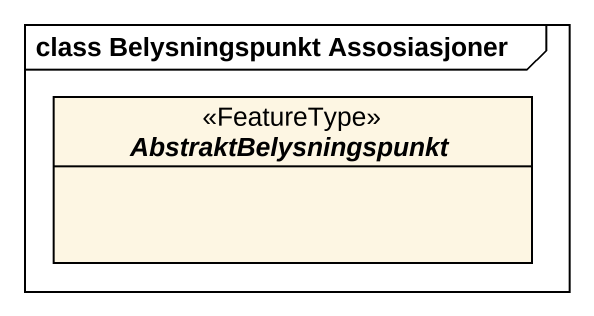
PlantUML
@startuml
mainframe class Belysningspunkt Assosiasjoner
hide circle
hide empty members
abstract class AbstraktBelysningspunkt <<FeatureType>>
@enduml
